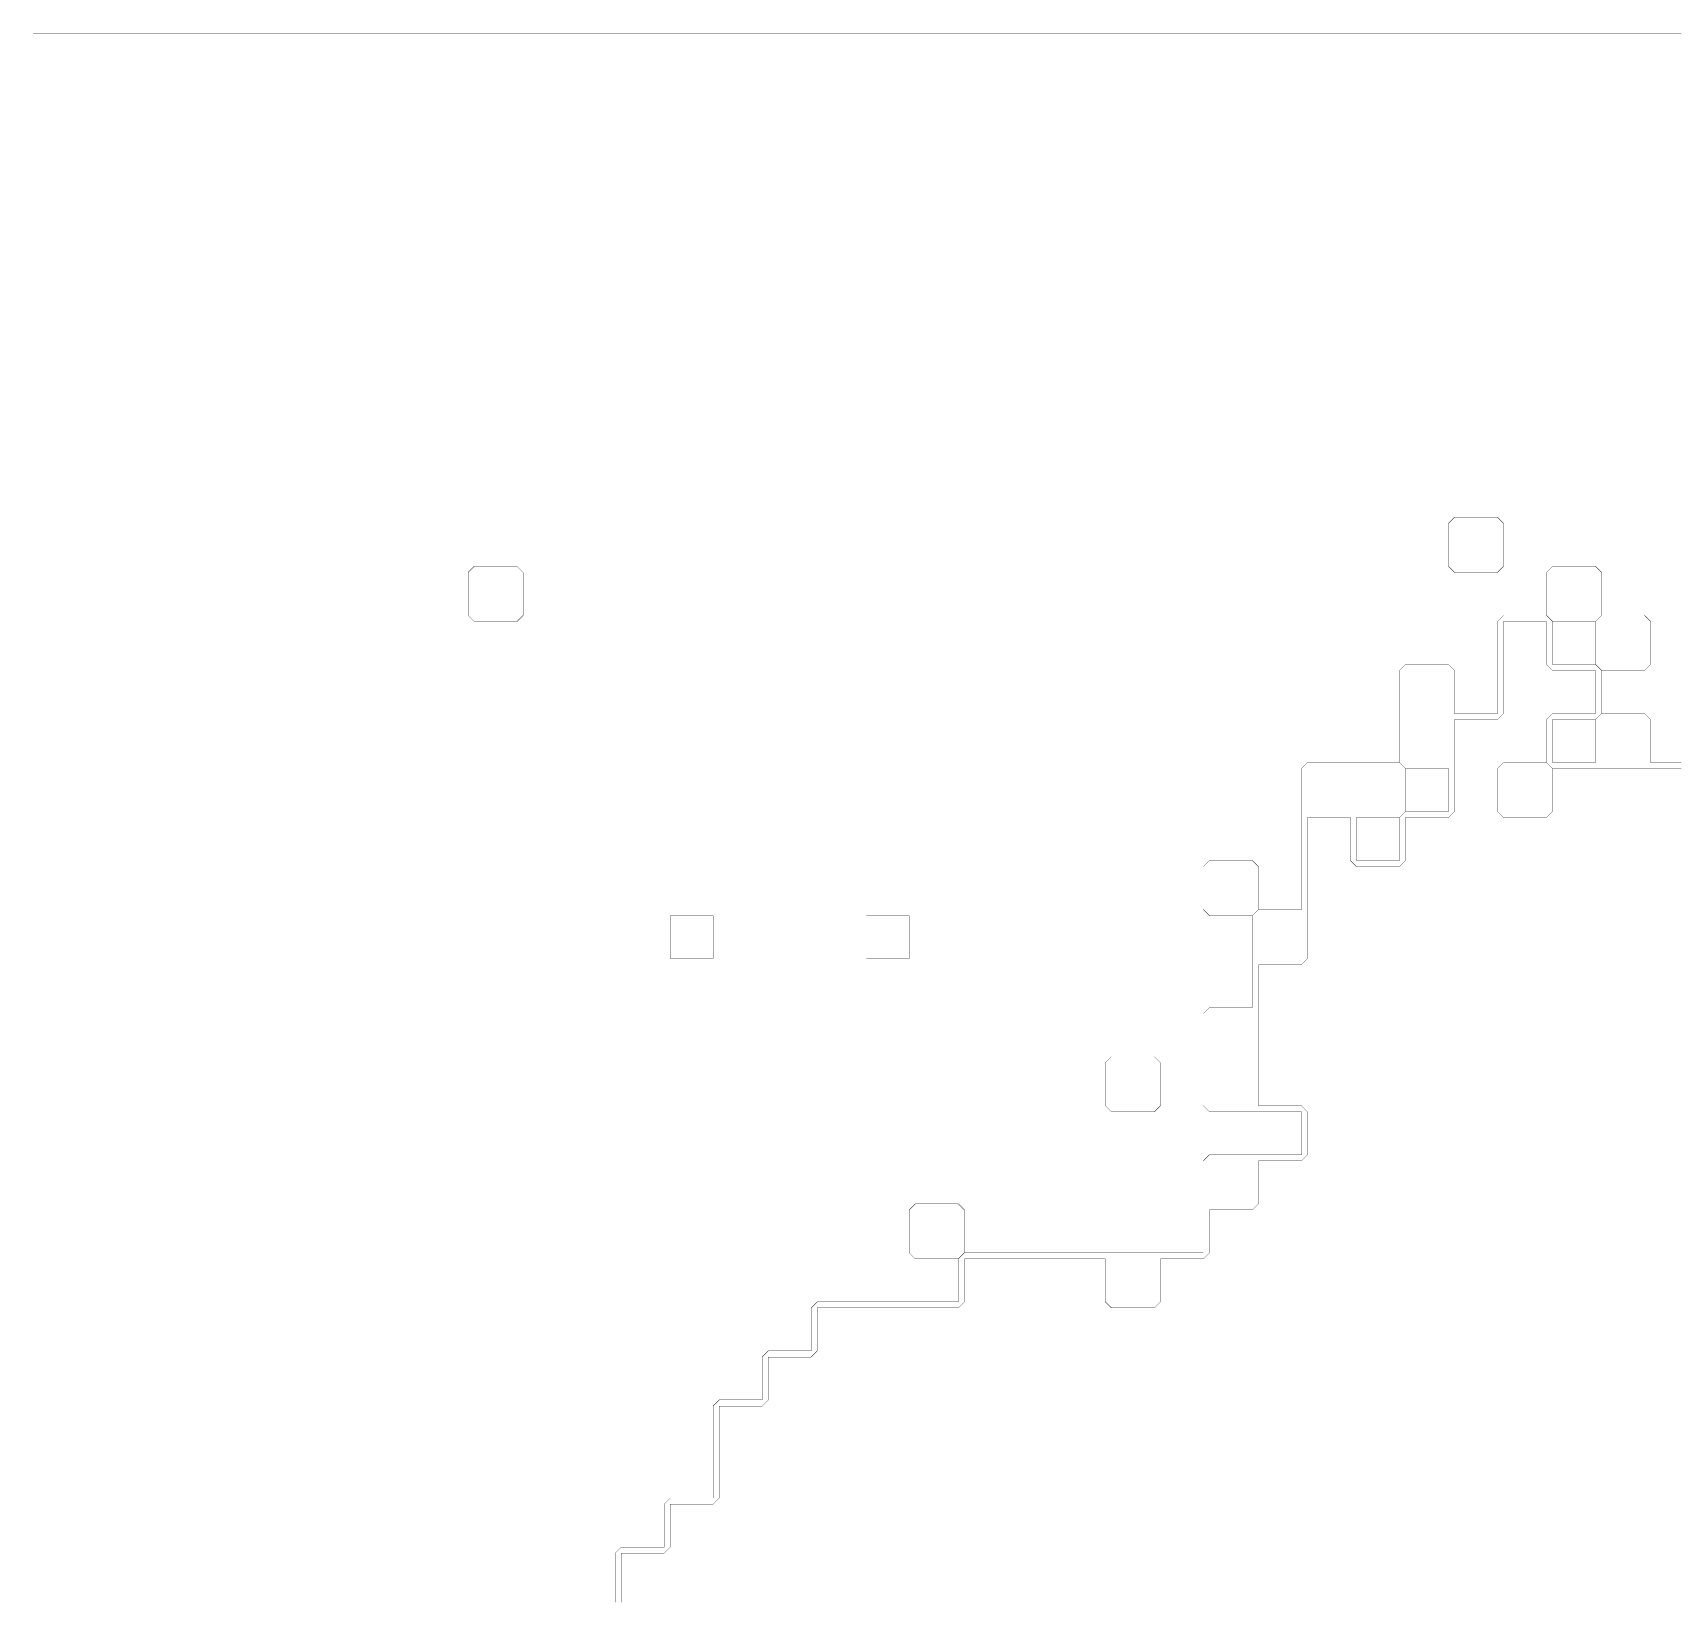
# Model space of a CAD drawing. Header units: metres. Extents: x 0 to 4990, y -4990 to 0.
# Drawn here: x 0 to 2617, y -2495 to 0 of the extents above; entities that cross this region are included whole.
import ezdxf

# ---------------------------------------------------------------- set-up
doc = ezdxf.new("R2010")
doc.units = ezdxf.units.M
for name, color, linetype in [('conductor', 1, 'Continuous'), ('dielectric', 8, 'Continuous'), ('substrate', 5, 'Continuous')]:
    doc.layers.add(name, color=color, linetype=linetype)

msp = doc.modelspace()

# ---------------------------------------------------------------- linework, layer by layer
at = {"layer": 'conductor', "const_width": 0.5}
msp.add_lwpolyline([(2626.953125, -1171.875), (2617.1875, -1171.875), (2607.421875, -1171.875), (2597.65625, -1171.875), (2587.890625, -1171.875), (2578.125, -1171.875), (2568.359375, -1171.875), (2558.59375, -1171.875), (2548.828125, -1171.875), (2539.0625, -1171.875), (2529.296875, -1171.875), (2519.53125, -1171.875), (2509.765625, -1171.875), (2500, -1171.875), (2490.234375, -1171.875), (2480.46875, -1171.875), (2470.703125, -1171.875), (2460.9375, -1171.875), (2451.171875, -1171.875), (2441.40625, -1171.875), (2431.640625, -1171.875), (2421.875, -1171.875), (2412.109375, -1162.109375), (2412.109375, -1152.34375), (2412.109375, -1142.578125), (2412.109375, -1132.8125), (2412.109375, -1123.046875), (2412.109375, -1113.28125), (2412.109375, -1103.515625), (2412.109375, -1093.75), (2421.875, -1083.984375), (2431.640625, -1083.984375), (2441.40625, -1083.984375), (2451.171875, -1083.984375), (2460.9375, -1083.984375), (2470.703125, -1083.984375), (2480.46875, -1083.984375), (2490.234375, -1083.984375), (2490.234375, -1074.21875), (2490.234375, -1064.453125), (2490.234375, -1054.6875), (2490.234375, -1044.921875), (2490.234375, -1035.15625), (2490.234375, -1025.390625), (2490.234375, -1015.625), (2480.46875, -1015.625), (2470.703125, -1015.625), (2460.9375, -1015.625), (2451.171875, -1015.625), (2441.40625, -1015.625), (2431.640625, -1015.625), (2421.875, -1015.625), (2412.109375, -1005.859375), (2412.109375, -996.09375), (2412.109375, -986.328125), (2412.109375, -976.5625), (2412.109375, -966.796875), (2412.109375, -957.03125), (2412.109375, -947.265625), (2412.109375, -937.5), (2402.34375, -937.5), (2392.578125, -937.5), (2382.8125, -937.5), (2373.046875, -937.5), (2363.28125, -937.5), (2353.515625, -937.5), (2343.75, -937.5), (2343.75, -947.265625), (2343.75, -957.03125), (2343.75, -966.796875), (2343.75, -976.5625), (2343.75, -986.328125), (2343.75, -996.09375), (2343.75, -1005.859375), (2343.75, -1015.625), (2343.75, -1025.390625), (2343.75, -1035.15625), (2343.75, -1044.921875), (2343.75, -1054.6875), (2343.75, -1064.453125), (2343.75, -1074.21875), (2343.75, -1083.984375), (2333.984375, -1093.75), (2324.21875, -1093.75), (2314.453125, -1093.75), (2304.6875, -1093.75), (2294.921875, -1093.75), (2285.15625, -1093.75), (2275.390625, -1093.75), (2265.625, -1093.75), (2265.625, -1103.515625), (2265.625, -1113.28125), (2265.625, -1123.046875), (2265.625, -1132.8125), (2265.625, -1142.578125), (2265.625, -1152.34375), (2265.625, -1162.109375), (2265.625, -1171.875), (2265.625, -1181.640625), (2265.625, -1191.40625), (2265.625, -1201.171875), (2265.625, -1210.9375), (2265.625, -1220.703125), (2265.625, -1230.46875), (2265.625, -1240.234375), (2255.859375, -1250), (2246.09375, -1250), (2236.328125, -1250), (2226.5625, -1250), (2216.796875, -1250), (2207.03125, -1250), (2197.265625, -1250), (2187.5, -1250), (2187.5, -1259.765625), (2187.5, -1269.53125), (2187.5, -1279.296875), (2187.5, -1289.0625), (2187.5, -1298.828125), (2187.5, -1308.59375), (2187.5, -1318.359375), (2177.734375, -1328.125), (2167.96875, -1328.125), (2158.203125, -1328.125), (2148.4375, -1328.125), (2138.671875, -1328.125), (2128.90625, -1328.125), (2119.140625, -1328.125), (2109.375, -1328.125), (2099.609375, -1318.359375), (2099.609375, -1308.59375), (2099.609375, -1298.828125), (2099.609375, -1289.0625), (2099.609375, -1279.296875), (2099.609375, -1269.53125), (2099.609375, -1259.765625), (2099.609375, -1250), (2089.84375, -1250), (2080.078125, -1250), (2070.3125, -1250), (2060.546875, -1250), (2050.78125, -1250), (2041.015625, -1250), (2031.25, -1250), (2031.25, -1259.765625), (2031.25, -1269.53125), (2031.25, -1279.296875), (2031.25, -1289.0625), (2031.25, -1298.828125), (2031.25, -1308.59375), (2031.25, -1318.359375), (2031.25, -1328.125), (2031.25, -1337.890625), (2031.25, -1347.65625), (2031.25, -1357.421875), (2031.25, -1367.1875), (2031.25, -1376.953125), (2031.25, -1386.71875), (2031.25, -1396.484375), (2031.25, -1406.25), (2031.25, -1416.015625), (2031.25, -1425.78125), (2031.25, -1435.546875), (2031.25, -1445.3125), (2031.25, -1455.078125), (2031.25, -1464.84375), (2031.25, -1474.609375), (2021.484375, -1484.375), (2011.71875, -1484.375), (2001.953125, -1484.375), (1992.1875, -1484.375), (1982.421875, -1484.375), (1972.65625, -1484.375), (1962.890625, -1484.375), (1953.125, -1484.375), (1953.125, -1494.140625), (1953.125, -1503.90625), (1953.125, -1513.671875), (1953.125, -1523.4375), (1953.125, -1533.203125), (1953.125, -1542.96875), (1953.125, -1552.734375), (1953.125, -1562.5), (1953.125, -1572.265625), (1953.125, -1582.03125), (1953.125, -1591.796875), (1953.125, -1601.5625), (1953.125, -1611.328125), (1953.125, -1621.09375), (1953.125, -1630.859375), (1953.125, -1640.625), (1953.125, -1650.390625), (1953.125, -1660.15625), (1953.125, -1669.921875), (1953.125, -1679.6875), (1953.125, -1689.453125), (1953.125, -1699.21875), (1953.125, -1708.984375), (1962.890625, -1708.984375), (1972.65625, -1708.984375), (1982.421875, -1708.984375), (1992.1875, -1708.984375), (2001.953125, -1708.984375), (2011.71875, -1708.984375), (2021.484375, -1708.984375), (2031.25, -1718.75), (2031.25, -1728.515625), (2031.25, -1738.28125), (2031.25, -1748.046875), (2031.25, -1757.8125), (2031.25, -1767.578125), (2031.25, -1777.34375), (2031.25, -1787.109375), (2021.484375, -1796.875), (2011.71875, -1796.875), (2001.953125, -1796.875), (1992.1875, -1796.875), (1982.421875, -1796.875), (1972.65625, -1796.875), (1962.890625, -1796.875), (1953.125, -1796.875), (1953.125, -1806.640625), (1953.125, -1816.40625), (1953.125, -1826.171875), (1953.125, -1835.9375), (1953.125, -1845.703125), (1953.125, -1855.46875), (1953.125, -1865.234375), (1943.359375, -1875), (1933.59375, -1875), (1923.828125, -1875), (1914.0625, -1875), (1904.296875, -1875), (1894.53125, -1875), (1884.765625, -1875), (1875, -1875), (1875, -1884.765625), (1875, -1894.53125), (1875, -1904.296875), (1875, -1914.0625), (1875, -1923.828125), (1875, -1933.59375), (1875, -1943.359375), (1865.234375, -1953.125), (1855.46875, -1953.125), (1845.703125, -1953.125), (1835.9375, -1953.125), (1826.171875, -1953.125), (1816.40625, -1953.125), (1806.640625, -1953.125), (1796.875, -1953.125), (1796.875, -1962.890625), (1796.875, -1972.65625), (1796.875, -1982.421875), (1796.875, -1992.1875), (1796.875, -2001.953125), (1796.875, -2011.71875), (1796.875, -2021.484375), (1787.109375, -2031.25), (1777.34375, -2031.25), (1767.578125, -2031.25), (1757.8125, -2031.25), (1748.046875, -2031.25), (1738.28125, -2031.25), (1728.515625, -2031.25), (1718.75, -2031.25), (1708.984375, -2021.484375), (1708.984375, -2011.71875), (1708.984375, -2001.953125), (1708.984375, -1992.1875), (1708.984375, -1982.421875), (1708.984375, -1972.65625), (1708.984375, -1962.890625), (1708.984375, -1953.125), (1699.21875, -1953.125), (1689.453125, -1953.125), (1679.6875, -1953.125), (1669.921875, -1953.125), (1660.15625, -1953.125), (1650.390625, -1953.125), (1640.625, -1953.125), (1630.859375, -1953.125), (1621.09375, -1953.125), (1611.328125, -1953.125), (1601.5625, -1953.125), (1591.796875, -1953.125), (1582.03125, -1953.125), (1572.265625, -1953.125), (1562.5, -1953.125), (1552.734375, -1953.125), (1542.96875, -1953.125), (1533.203125, -1953.125), (1523.4375, -1953.125), (1513.671875, -1953.125), (1503.90625, -1953.125), (1494.140625, -1953.125), (1484.375, -1953.125), (1484.375, -1962.890625), (1484.375, -1972.65625), (1484.375, -1982.421875), (1484.375, -1992.1875), (1484.375, -2001.953125), (1484.375, -2011.71875), (1484.375, -2021.484375), (1474.609375, -2031.25), (1464.84375, -2031.25), (1455.078125, -2031.25), (1445.3125, -2031.25), (1435.546875, -2031.25), (1425.78125, -2031.25), (1416.015625, -2031.25), (1406.25, -2031.25), (1396.484375, -2031.25), (1386.71875, -2031.25), (1376.953125, -2031.25), (1367.1875, -2031.25), (1357.421875, -2031.25), (1347.65625, -2031.25), (1337.890625, -2031.25), (1328.125, -2031.25), (1318.359375, -2031.25), (1308.59375, -2031.25), (1298.828125, -2031.25), (1289.0625, -2031.25), (1279.296875, -2031.25), (1269.53125, -2031.25), (1259.765625, -2031.25), (1250, -2031.25), (1250, -2041.015625), (1250, -2050.78125), (1250, -2060.546875), (1250, -2070.3125), (1250, -2080.078125), (1250, -2089.84375), (1250, -2099.609375), (1240.234375, -2109.375), (1230.46875, -2109.375), (1220.703125, -2109.375), (1210.9375, -2109.375), (1201.171875, -2109.375), (1191.40625, -2109.375), (1181.640625, -2109.375), (1171.875, -2109.375), (1171.875, -2119.140625), (1171.875, -2128.90625), (1171.875, -2138.671875), (1171.875, -2148.4375), (1171.875, -2158.203125), (1171.875, -2167.96875), (1171.875, -2177.734375), (1162.109375, -2187.5), (1152.34375, -2187.5), (1142.578125, -2187.5), (1132.8125, -2187.5), (1123.046875, -2187.5), (1113.28125, -2187.5), (1103.515625, -2187.5), (1093.75, -2187.5), (1093.75, -2197.265625), (1093.75, -2207.03125), (1093.75, -2216.796875), (1093.75, -2226.5625), (1093.75, -2236.328125), (1093.75, -2246.09375), (1093.75, -2255.859375), (1093.75, -2265.625), (1093.75, -2275.390625), (1093.75, -2285.15625), (1093.75, -2294.921875), (1093.75, -2304.6875), (1093.75, -2314.453125), (1093.75, -2324.21875), (1093.75, -2333.984375), (1083.984375, -2343.75), (1074.21875, -2343.75), (1064.453125, -2343.75), (1054.6875, -2343.75), (1044.921875, -2343.75), (1035.15625, -2343.75), (1025.390625, -2343.75), (1015.625, -2343.75), (1015.625, -2353.515625), (1015.625, -2363.28125), (1015.625, -2373.046875), (1015.625, -2382.8125), (1015.625, -2392.578125), (1015.625, -2402.34375), (1015.625, -2412.109375), (1005.859375, -2421.875), (996.09375, -2421.875), (986.328125, -2421.875), (976.5625, -2421.875), (966.796875, -2421.875), (957.03125, -2421.875), (947.265625, -2421.875), (937.5, -2421.875), (937.5, -2431.640625), (937.5, -2441.40625), (937.5, -2451.171875), (937.5, -2460.9375), (937.5, -2470.703125), (937.5, -2480.46875), (937.5, -2490.234375), (937.5, -2500)], dxfattribs=at)
msp.add_lwpolyline([(2333.984375, -1171.875), (2343.75, -1162.109375), (2353.515625, -1162.109375), (2363.28125, -1162.109375), (2373.046875, -1162.109375), (2382.8125, -1162.109375), (2392.578125, -1162.109375), (2402.34375, -1162.109375), (2412.109375, -1162.109375), (2421.875, -1171.875), (2421.875, -1181.640625), (2421.875, -1191.40625), (2421.875, -1201.171875), (2421.875, -1210.9375), (2421.875, -1220.703125), (2421.875, -1230.46875), (2421.875, -1240.234375), (2412.109375, -1250), (2402.34375, -1250), (2392.578125, -1250), (2382.8125, -1250), (2373.046875, -1250), (2363.28125, -1250), (2353.515625, -1250), (2343.75, -1250), (2333.984375, -1240.234375), (2333.984375, -1230.46875), (2333.984375, -1220.703125), (2333.984375, -1210.9375), (2333.984375, -1201.171875), (2333.984375, -1191.40625), (2333.984375, -1181.640625)], close=True, dxfattribs=at)
at = {"layer": 'dielectric', "const_width": 0.5}
for points in [[(2421.875, -937.5), (2421.875, -947.265625), (2421.875, -957.03125), (2421.875, -966.796875), (2421.875, -976.5625), (2421.875, -986.328125), (2421.875, -996.09375), (2421.875, -1005.859375), (2431.640625, -1005.859375), (2441.40625, -1005.859375), (2451.171875, -1005.859375), (2460.9375, -1005.859375), (2470.703125, -1005.859375), (2480.46875, -1005.859375), (2490.234375, -1005.859375), (2490.234375, -996.09375), (2490.234375, -986.328125), (2490.234375, -976.5625), (2490.234375, -966.796875), (2490.234375, -957.03125), (2490.234375, -947.265625), (2490.234375, -937.5), (2480.46875, -937.5), (2470.703125, -937.5), (2460.9375, -937.5), (2451.171875, -937.5), (2441.40625, -937.5), (2431.640625, -937.5)], [(1015.625, -1406.25), (1015.625, -1416.015625), (1015.625, -1425.78125), (1015.625, -1435.546875), (1015.625, -1445.3125), (1015.625, -1455.078125), (1015.625, -1464.84375), (1015.625, -1474.609375), (1025.390625, -1474.609375), (1035.15625, -1474.609375), (1044.921875, -1474.609375), (1054.6875, -1474.609375), (1064.453125, -1474.609375), (1074.21875, -1474.609375), (1083.984375, -1474.609375), (1083.984375, -1464.84375), (1083.984375, -1455.078125), (1083.984375, -1445.3125), (1083.984375, -1435.546875), (1083.984375, -1425.78125), (1083.984375, -1416.015625), (1083.984375, -1406.25), (1074.21875, -1406.25), (1064.453125, -1406.25), (1054.6875, -1406.25), (1044.921875, -1406.25), (1035.15625, -1406.25), (1025.390625, -1406.25)], [(1328.125, -1406.25), (1328.125, -1416.015625), (1328.125, -1425.78125), (1328.125, -1435.546875), (1328.125, -1445.3125), (1328.125, -1455.078125), (1328.125, -1464.84375), (1328.125, -1474.609375), (1337.890625, -1474.609375), (1347.65625, -1474.609375), (1357.421875, -1474.609375), (1367.1875, -1474.609375), (1376.953125, -1474.609375), (1386.71875, -1474.609375), (1396.484375, -1474.609375), (1396.484375, -1464.84375), (1396.484375, -1455.078125), (1396.484375, -1445.3125), (1396.484375, -1435.546875), (1396.484375, -1425.78125), (1396.484375, -1416.015625), (1396.484375, -1406.25), (1386.71875, -1406.25), (1376.953125, -1406.25), (1367.1875, -1406.25), (1357.421875, -1406.25), (1347.65625, -1406.25), (1337.890625, -1406.25)]]:
    msp.add_lwpolyline(points, close=True, dxfattribs=at)
at = {"layer": 'substrate', "const_width": 0.5}
for points in [[(2626.953125, 0), (2617.1875, 0), (2607.421875, 0), (2597.65625, 0), (2587.890625, 0), (2578.125, 0), (2568.359375, 0), (2558.59375, 0), (2548.828125, 0), (2539.0625, 0), (2529.296875, 0), (2519.53125, 0), (2509.765625, 0), (2500, 0), (2490.234375, 0), (2480.46875, 0), (2470.703125, 0), (2460.9375, 0), (2451.171875, 0), (2441.40625, 0), (2431.640625, 0), (2421.875, 0), (2412.109375, 0), (2402.34375, 0), (2392.578125, 0), (2382.8125, 0), (2373.046875, 0), (2363.28125, 0), (2353.515625, 0), (2343.75, 0), (2333.984375, 0), (2324.21875, 0), (2314.453125, 0), (2304.6875, 0), (2294.921875, 0), (2285.15625, 0), (2275.390625, 0), (2265.625, 0), (2255.859375, 0), (2246.09375, 0), (2236.328125, 0), (2226.5625, 0), (2216.796875, 0), (2207.03125, 0), (2197.265625, 0), (2187.5, 0), (2177.734375, 0), (2167.96875, 0), (2158.203125, 0), (2148.4375, 0), (2138.671875, 0), (2128.90625, 0), (2119.140625, 0), (2109.375, 0), (2099.609375, 0), (2089.84375, 0), (2080.078125, 0), (2070.3125, 0), (2060.546875, 0), (2050.78125, 0), (2041.015625, 0), (2031.25, 0), (2021.484375, 0), (2011.71875, 0), (2001.953125, 0), (1992.1875, 0), (1982.421875, 0), (1972.65625, 0), (1962.890625, 0), (1953.125, 0), (1943.359375, 0), (1933.59375, 0), (1923.828125, 0), (1914.0625, 0), (1904.296875, 0), (1894.53125, 0), (1884.765625, 0), (1875, 0), (1865.234375, 0), (1855.46875, 0), (1845.703125, 0), (1835.9375, 0), (1826.171875, 0), (1816.40625, 0), (1806.640625, 0), (1796.875, 0), (1787.109375, 0), (1777.34375, 0), (1767.578125, 0), (1757.8125, 0), (1748.046875, 0), (1738.28125, 0), (1728.515625, 0), (1718.75, 0), (1708.984375, 0), (1699.21875, 0), (1689.453125, 0), (1679.6875, 0), (1669.921875, 0), (1660.15625, 0), (1650.390625, 0), (1640.625, 0), (1630.859375, 0), (1621.09375, 0), (1611.328125, 0), (1601.5625, 0), (1591.796875, 0), (1582.03125, 0), (1572.265625, 0), (1562.5, 0), (1552.734375, 0), (1542.96875, 0), (1533.203125, 0), (1523.4375, 0), (1513.671875, 0), (1503.90625, 0), (1494.140625, 0), (1484.375, 0), (1474.609375, 0), (1464.84375, 0), (1455.078125, 0), (1445.3125, 0), (1435.546875, 0), (1425.78125, 0), (1416.015625, 0), (1406.25, 0), (1396.484375, 0), (1386.71875, 0), (1376.953125, 0), (1367.1875, 0), (1357.421875, 0), (1347.65625, 0), (1337.890625, 0), (1328.125, 0), (1318.359375, 0), (1308.59375, 0), (1298.828125, 0), (1289.0625, 0), (1279.296875, 0), (1269.53125, 0), (1259.765625, 0), (1250, 0), (1240.234375, 0), (1230.46875, 0), (1220.703125, 0), (1210.9375, 0), (1201.171875, 0), (1191.40625, 0), (1181.640625, 0), (1171.875, 0), (1162.109375, 0), (1152.34375, 0), (1142.578125, 0), (1132.8125, 0), (1123.046875, 0), (1113.28125, 0), (1103.515625, 0), (1093.75, 0), (1083.984375, 0), (1074.21875, 0), (1064.453125, 0), (1054.6875, 0), (1044.921875, 0), (1035.15625, 0), (1025.390625, 0), (1015.625, 0), (1005.859375, 0), (996.09375, 0), (986.328125, 0), (976.5625, 0), (966.796875, 0), (957.03125, 0), (947.265625, 0), (937.5, 0), (927.734375, 0), (917.96875, 0), (908.203125, 0), (898.4375, 0), (888.671875, 0), (878.90625, 0), (869.140625, 0), (859.375, 0), (849.609375, 0), (839.84375, 0), (830.078125, 0), (820.3125, 0), (810.546875, 0), (800.78125, 0), (791.015625, 0), (781.25, 0), (771.484375, 0), (761.71875, 0), (751.953125, 0), (742.1875, 0), (732.421875, 0), (722.65625, 0), (712.890625, 0), (703.125, 0), (693.359375, 0), (683.59375, 0), (673.828125, 0), (664.0625, 0), (654.296875, 0), (644.53125, 0), (634.765625, 0), (625, 0), (615.234375, 0), (605.46875, 0), (595.703125, 0), (585.9375, 0), (576.171875, 0), (566.40625, 0), (556.640625, 0), (546.875, 0), (537.109375, 0), (527.34375, 0), (517.578125, 0), (507.8125, 0), (498.046875, 0), (488.28125, 0), (478.515625, 0), (468.75, 0), (458.984375, 0), (449.21875, 0), (439.453125, 0), (429.6875, 0), (419.921875, 0), (410.15625, 0), (400.390625, 0), (390.625, 0), (380.859375, 0), (371.09375, 0), (361.328125, 0), (351.5625, 0), (341.796875, 0), (332.03125, 0), (322.265625, 0), (312.5, 0), (302.734375, 0), (292.96875, 0), (283.203125, 0), (273.4375, 0), (263.671875, 0), (253.90625, 0), (244.140625, 0), (234.375, 0), (224.609375, 0), (214.84375, 0), (205.078125, 0), (195.3125, 0), (185.546875, 0), (175.78125, 0), (166.015625, 0), (156.25, 0), (146.484375, 0), (136.71875, 0), (126.953125, 0), (117.1875, 0), (107.421875, 0), (97.65625, 0), (87.890625, 0), (78.125, 0), (68.359375, 0), (58.59375, 0), (48.828125, 0), (39.0625, 0), (29.296875, 0), (19.53125, 0), (9.765625, 0), (0, 0), (0, -9.765625), (0, -19.53125), (0, -29.296875), (0, -39.0625), (0, -48.828125), (0, -58.59375), (0, -68.359375), (0, -78.125), (0, -87.890625), (0, -97.65625), (0, -107.421875), (0, -117.1875), (0, -126.953125), (0, -136.71875), (0, -146.484375), (0, -156.25), (0, -166.015625), (0, -175.78125), (0, -185.546875), (0, -195.3125), (0, -205.078125), (0, -214.84375), (0, -224.609375), (0, -234.375), (0, -244.140625), (0, -253.90625), (0, -263.671875), (0, -273.4375), (0, -283.203125), (0, -292.96875), (0, -302.734375), (0, -312.5), (0, -322.265625), (0, -332.03125), (0, -341.796875), (0, -351.5625), (0, -361.328125), (0, -371.09375), (0, -380.859375), (0, -390.625), (0, -400.390625), (0, -410.15625), (0, -419.921875), (0, -429.6875), (0, -439.453125), (0, -449.21875), (0, -458.984375), (0, -468.75), (0, -478.515625), (0, -488.28125), (0, -498.046875), (0, -507.8125), (0, -517.578125), (0, -527.34375), (0, -537.109375), (0, -546.875), (0, -556.640625), (0, -566.40625), (0, -576.171875), (0, -585.9375), (0, -595.703125), (0, -605.46875), (0, -615.234375), (0, -625), (0, -634.765625), (0, -644.53125), (0, -654.296875), (0, -664.0625), (0, -673.828125), (0, -683.59375), (0, -693.359375), (0, -703.125), (0, -712.890625), (0, -722.65625), (0, -732.421875), (0, -742.1875), (0, -751.953125), (0, -761.71875), (0, -771.484375), (0, -781.25), (0, -791.015625), (0, -800.78125), (0, -810.546875), (0, -820.3125), (0, -830.078125), (0, -839.84375), (0, -849.609375), (0, -859.375), (0, -869.140625), (0, -878.90625), (0, -888.671875), (0, -898.4375), (0, -908.203125), (0, -917.96875), (0, -927.734375), (0, -937.5), (0, -947.265625), (0, -957.03125), (0, -966.796875), (0, -976.5625), (0, -986.328125), (0, -996.09375), (0, -1005.859375), (0, -1015.625), (0, -1025.390625), (0, -1035.15625), (0, -1044.921875), (0, -1054.6875), (0, -1064.453125), (0, -1074.21875), (0, -1083.984375), (0, -1093.75), (0, -1103.515625), (0, -1113.28125), (0, -1123.046875), (0, -1132.8125), (0, -1142.578125), (0, -1152.34375), (0, -1162.109375), (0, -1171.875), (0, -1181.640625), (0, -1191.40625), (0, -1201.171875), (0, -1210.9375), (0, -1220.703125), (0, -1230.46875), (0, -1240.234375), (0, -1250), (0, -1259.765625), (0, -1269.53125), (0, -1279.296875), (0, -1289.0625), (0, -1298.828125), (0, -1308.59375), (0, -1318.359375), (0, -1328.125), (0, -1337.890625), (0, -1347.65625), (0, -1357.421875), (0, -1367.1875), (0, -1376.953125), (0, -1386.71875), (0, -1396.484375), (0, -1406.25), (0, -1416.015625), (0, -1425.78125), (0, -1435.546875), (0, -1445.3125), (0, -1455.078125), (0, -1464.84375), (0, -1474.609375), (0, -1484.375), (0, -1494.140625), (0, -1503.90625), (0, -1513.671875), (0, -1523.4375), (0, -1533.203125), (0, -1542.96875), (0, -1552.734375), (0, -1562.5), (0, -1572.265625), (0, -1582.03125), (0, -1591.796875), (0, -1601.5625), (0, -1611.328125), (0, -1621.09375), (0, -1630.859375), (0, -1640.625), (0, -1650.390625), (0, -1660.15625), (0, -1669.921875), (0, -1679.6875), (0, -1689.453125), (0, -1699.21875), (0, -1708.984375), (0, -1718.75), (0, -1728.515625), (0, -1738.28125), (0, -1748.046875), (0, -1757.8125), (0, -1767.578125), (0, -1777.34375), (0, -1787.109375), (0, -1796.875), (0, -1806.640625), (0, -1816.40625), (0, -1826.171875), (0, -1835.9375), (0, -1845.703125), (0, -1855.46875), (0, -1865.234375), (0, -1875), (0, -1884.765625), (0, -1894.53125), (0, -1904.296875), (0, -1914.0625), (0, -1923.828125), (0, -1933.59375), (0, -1943.359375), (0, -1953.125), (0, -1962.890625), (0, -1972.65625), (0, -1982.421875), (0, -1992.1875), (0, -2001.953125), (0, -2011.71875), (0, -2021.484375), (0, -2031.25), (0, -2041.015625), (0, -2050.78125), (0, -2060.546875), (0, -2070.3125), (0, -2080.078125), (0, -2089.84375), (0, -2099.609375), (0, -2109.375), (0, -2119.140625), (0, -2128.90625), (0, -2138.671875), (0, -2148.4375), (0, -2158.203125), (0, -2167.96875), (0, -2177.734375), (0, -2187.5), (0, -2197.265625), (0, -2207.03125), (0, -2216.796875), (0, -2226.5625), (0, -2236.328125), (0, -2246.09375), (0, -2255.859375), (0, -2265.625), (0, -2275.390625), (0, -2285.15625), (0, -2294.921875), (0, -2304.6875), (0, -2314.453125), (0, -2324.21875), (0, -2333.984375), (0, -2343.75), (0, -2353.515625), (0, -2363.28125), (0, -2373.046875), (0, -2382.8125), (0, -2392.578125), (0, -2402.34375), (0, -2412.109375), (0, -2421.875), (0, -2431.640625), (0, -2441.40625), (0, -2451.171875), (0, -2460.9375), (0, -2470.703125), (0, -2480.46875), (0, -2490.234375), (0, -2500)], [(927.734375, -2500), (927.734375, -2490.234375), (927.734375, -2480.46875), (927.734375, -2470.703125), (927.734375, -2460.9375), (927.734375, -2451.171875), (927.734375, -2441.40625), (927.734375, -2431.640625), (927.734375, -2421.875), (937.5, -2412.109375), (947.265625, -2412.109375), (957.03125, -2412.109375), (966.796875, -2412.109375), (976.5625, -2412.109375), (986.328125, -2412.109375), (996.09375, -2412.109375), (1005.859375, -2412.109375), (1005.859375, -2402.34375), (1005.859375, -2392.578125), (1005.859375, -2382.8125), (1005.859375, -2373.046875), (1005.859375, -2363.28125), (1005.859375, -2353.515625), (1005.859375, -2343.75), (1015.625, -2333.984375), (1025.390625, -2333.984375), (1035.15625, -2333.984375), (1044.921875, -2333.984375), (1054.6875, -2333.984375), (1064.453125, -2333.984375), (1074.21875, -2333.984375), (1083.984375, -2333.984375), (1083.984375, -2324.21875), (1083.984375, -2314.453125), (1083.984375, -2304.6875), (1083.984375, -2294.921875), (1083.984375, -2285.15625), (1083.984375, -2275.390625), (1083.984375, -2265.625), (1083.984375, -2255.859375), (1083.984375, -2246.09375), (1083.984375, -2236.328125), (1083.984375, -2226.5625), (1083.984375, -2216.796875), (1083.984375, -2207.03125), (1083.984375, -2197.265625), (1083.984375, -2187.5), (1093.75, -2177.734375), (1103.515625, -2177.734375), (1113.28125, -2177.734375), (1123.046875, -2177.734375), (1132.8125, -2177.734375), (1142.578125, -2177.734375), (1152.34375, -2177.734375), (1162.109375, -2177.734375), (1162.109375, -2167.96875), (1162.109375, -2158.203125), (1162.109375, -2148.4375), (1162.109375, -2138.671875), (1162.109375, -2128.90625), (1162.109375, -2119.140625), (1162.109375, -2109.375), (1171.875, -2099.609375), (1181.640625, -2099.609375), (1191.40625, -2099.609375), (1201.171875, -2099.609375), (1210.9375, -2099.609375), (1220.703125, -2099.609375), (1230.46875, -2099.609375), (1240.234375, -2099.609375), (1240.234375, -2089.84375), (1240.234375, -2080.078125), (1240.234375, -2070.3125), (1240.234375, -2060.546875), (1240.234375, -2050.78125), (1240.234375, -2041.015625), (1240.234375, -2031.25), (1250, -2021.484375), (1259.765625, -2021.484375), (1269.53125, -2021.484375), (1279.296875, -2021.484375), (1289.0625, -2021.484375), (1298.828125, -2021.484375), (1308.59375, -2021.484375), (1318.359375, -2021.484375), (1328.125, -2021.484375), (1337.890625, -2021.484375), (1347.65625, -2021.484375), (1357.421875, -2021.484375), (1367.1875, -2021.484375), (1376.953125, -2021.484375), (1386.71875, -2021.484375), (1396.484375, -2021.484375), (1406.25, -2021.484375), (1416.015625, -2021.484375), (1425.78125, -2021.484375), (1435.546875, -2021.484375), (1445.3125, -2021.484375), (1455.078125, -2021.484375), (1464.84375, -2021.484375), (1474.609375, -2021.484375), (1474.609375, -2011.71875), (1474.609375, -2001.953125), (1474.609375, -1992.1875), (1474.609375, -1982.421875), (1474.609375, -1972.65625), (1474.609375, -1962.890625), (1474.609375, -1953.125), (1484.375, -1943.359375), (1494.140625, -1943.359375), (1503.90625, -1943.359375), (1513.671875, -1943.359375), (1523.4375, -1943.359375), (1533.203125, -1943.359375), (1542.96875, -1943.359375), (1552.734375, -1943.359375), (1562.5, -1943.359375), (1572.265625, -1943.359375), (1582.03125, -1943.359375), (1591.796875, -1943.359375), (1601.5625, -1943.359375), (1611.328125, -1943.359375), (1621.09375, -1943.359375), (1630.859375, -1943.359375), (1640.625, -1943.359375), (1650.390625, -1943.359375), (1660.15625, -1943.359375), (1669.921875, -1943.359375), (1679.6875, -1943.359375), (1689.453125, -1943.359375), (1699.21875, -1943.359375), (1708.984375, -1943.359375), (1718.75, -1943.359375), (1728.515625, -1943.359375), (1738.28125, -1943.359375), (1748.046875, -1943.359375), (1757.8125, -1943.359375), (1767.578125, -1943.359375), (1777.34375, -1943.359375), (1787.109375, -1943.359375), (1796.875, -1943.359375), (1806.640625, -1943.359375), (1816.40625, -1943.359375), (1826.171875, -1943.359375), (1835.9375, -1943.359375), (1845.703125, -1943.359375), (1855.46875, -1943.359375), (1865.234375, -1943.359375), (1865.234375, -1933.59375), (1865.234375, -1923.828125), (1865.234375, -1914.0625), (1865.234375, -1904.296875), (1865.234375, -1894.53125), (1865.234375, -1884.765625), (1865.234375, -1875), (1865.234375, -1865.234375), (1865.234375, -1855.46875), (1865.234375, -1845.703125), (1865.234375, -1835.9375), (1865.234375, -1826.171875), (1865.234375, -1816.40625), (1865.234375, -1806.640625), (1865.234375, -1796.875), (1875, -1787.109375), (1884.765625, -1787.109375), (1894.53125, -1787.109375), (1904.296875, -1787.109375), (1914.0625, -1787.109375), (1923.828125, -1787.109375), (1933.59375, -1787.109375), (1943.359375, -1787.109375), (1953.125, -1787.109375), (1962.890625, -1787.109375), (1972.65625, -1787.109375), (1982.421875, -1787.109375), (1992.1875, -1787.109375), (2001.953125, -1787.109375), (2011.71875, -1787.109375), (2021.484375, -1787.109375), (2021.484375, -1777.34375), (2021.484375, -1767.578125), (2021.484375, -1757.8125), (2021.484375, -1748.046875), (2021.484375, -1738.28125), (2021.484375, -1728.515625), (2021.484375, -1718.75), (2011.71875, -1718.75), (2001.953125, -1718.75), (1992.1875, -1718.75), (1982.421875, -1718.75), (1972.65625, -1718.75), (1962.890625, -1718.75), (1953.125, -1718.75), (1943.359375, -1718.75), (1933.59375, -1718.75), (1923.828125, -1718.75), (1914.0625, -1718.75), (1904.296875, -1718.75), (1894.53125, -1718.75), (1884.765625, -1718.75), (1875, -1718.75), (1865.234375, -1708.984375), (1865.234375, -1699.21875), (1865.234375, -1689.453125), (1865.234375, -1679.6875), (1865.234375, -1669.921875), (1865.234375, -1660.15625), (1865.234375, -1650.390625), (1865.234375, -1640.625), (1865.234375, -1630.859375), (1865.234375, -1621.09375), (1865.234375, -1611.328125), (1865.234375, -1601.5625), (1865.234375, -1591.796875), (1865.234375, -1582.03125), (1865.234375, -1572.265625), (1865.234375, -1562.5), (1875, -1552.734375), (1884.765625, -1552.734375), (1894.53125, -1552.734375), (1904.296875, -1552.734375), (1914.0625, -1552.734375), (1923.828125, -1552.734375), (1933.59375, -1552.734375), (1943.359375, -1552.734375), (1943.359375, -1542.96875), (1943.359375, -1533.203125), (1943.359375, -1523.4375), (1943.359375, -1513.671875), (1943.359375, -1503.90625), (1943.359375, -1494.140625), (1943.359375, -1484.375), (1943.359375, -1474.609375), (1943.359375, -1464.84375), (1943.359375, -1455.078125), (1943.359375, -1445.3125), (1943.359375, -1435.546875), (1943.359375, -1425.78125), (1943.359375, -1416.015625), (1943.359375, -1406.25), (1953.125, -1396.484375), (1962.890625, -1396.484375), (1972.65625, -1396.484375), (1982.421875, -1396.484375), (1992.1875, -1396.484375), (2001.953125, -1396.484375), (2011.71875, -1396.484375), (2021.484375, -1396.484375), (2021.484375, -1386.71875), (2021.484375, -1376.953125), (2021.484375, -1367.1875), (2021.484375, -1357.421875), (2021.484375, -1347.65625), (2021.484375, -1337.890625), (2021.484375, -1328.125), (2021.484375, -1318.359375), (2021.484375, -1308.59375), (2021.484375, -1298.828125), (2021.484375, -1289.0625), (2021.484375, -1279.296875), (2021.484375, -1269.53125), (2021.484375, -1259.765625), (2021.484375, -1250), (2021.484375, -1240.234375), (2021.484375, -1230.46875), (2021.484375, -1220.703125), (2021.484375, -1210.9375), (2021.484375, -1201.171875), (2021.484375, -1191.40625), (2021.484375, -1181.640625), (2021.484375, -1171.875), (2031.25, -1162.109375), (2041.015625, -1162.109375), (2050.78125, -1162.109375), (2060.546875, -1162.109375), (2070.3125, -1162.109375), (2080.078125, -1162.109375), (2089.84375, -1162.109375), (2099.609375, -1162.109375), (2109.375, -1162.109375), (2119.140625, -1162.109375), (2128.90625, -1162.109375), (2138.671875, -1162.109375), (2148.4375, -1162.109375), (2158.203125, -1162.109375), (2167.96875, -1162.109375), (2177.734375, -1162.109375), (2187.5, -1171.875), (2187.5, -1181.640625), (2187.5, -1191.40625), (2187.5, -1201.171875), (2187.5, -1210.9375), (2187.5, -1220.703125), (2187.5, -1230.46875), (2187.5, -1240.234375), (2177.734375, -1250), (2167.96875, -1250), (2158.203125, -1250), (2148.4375, -1250), (2138.671875, -1250), (2128.90625, -1250), (2119.140625, -1250), (2109.375, -1250), (2109.375, -1259.765625), (2109.375, -1269.53125), (2109.375, -1279.296875), (2109.375, -1289.0625), (2109.375, -1298.828125), (2109.375, -1308.59375), (2109.375, -1318.359375), (2119.140625, -1318.359375), (2128.90625, -1318.359375), (2138.671875, -1318.359375), (2148.4375, -1318.359375), (2158.203125, -1318.359375), (2167.96875, -1318.359375), (2177.734375, -1318.359375), (2177.734375, -1308.59375), (2177.734375, -1298.828125), (2177.734375, -1289.0625), (2177.734375, -1279.296875), (2177.734375, -1269.53125), (2177.734375, -1259.765625), (2177.734375, -1250), (2187.5, -1240.234375), (2197.265625, -1240.234375), (2207.03125, -1240.234375), (2216.796875, -1240.234375), (2226.5625, -1240.234375), (2236.328125, -1240.234375), (2246.09375, -1240.234375), (2255.859375, -1240.234375), (2255.859375, -1230.46875), (2255.859375, -1220.703125), (2255.859375, -1210.9375), (2255.859375, -1201.171875), (2255.859375, -1191.40625), (2255.859375, -1181.640625), (2255.859375, -1171.875), (2246.09375, -1171.875), (2236.328125, -1171.875), (2226.5625, -1171.875), (2216.796875, -1171.875), (2207.03125, -1171.875), (2197.265625, -1171.875), (2187.5, -1171.875), (2177.734375, -1162.109375), (2177.734375, -1152.34375), (2177.734375, -1142.578125), (2177.734375, -1132.8125), (2177.734375, -1123.046875), (2177.734375, -1113.28125), (2177.734375, -1103.515625), (2177.734375, -1093.75), (2177.734375, -1083.984375), (2177.734375, -1074.21875), (2177.734375, -1064.453125), (2177.734375, -1054.6875), (2177.734375, -1044.921875), (2177.734375, -1035.15625), (2177.734375, -1025.390625), (2177.734375, -1015.625), (2187.5, -1005.859375), (2197.265625, -1005.859375), (2207.03125, -1005.859375), (2216.796875, -1005.859375), (2226.5625, -1005.859375), (2236.328125, -1005.859375), (2246.09375, -1005.859375), (2255.859375, -1005.859375), (2265.625, -1015.625), (2265.625, -1025.390625), (2265.625, -1035.15625), (2265.625, -1044.921875), (2265.625, -1054.6875), (2265.625, -1064.453125), (2265.625, -1074.21875), (2265.625, -1083.984375), (2275.390625, -1083.984375), (2285.15625, -1083.984375), (2294.921875, -1083.984375), (2304.6875, -1083.984375), (2314.453125, -1083.984375), (2324.21875, -1083.984375), (2333.984375, -1083.984375), (2333.984375, -1074.21875), (2333.984375, -1064.453125), (2333.984375, -1054.6875), (2333.984375, -1044.921875), (2333.984375, -1035.15625), (2333.984375, -1025.390625), (2333.984375, -1015.625), (2333.984375, -1005.859375), (2333.984375, -996.09375), (2333.984375, -986.328125), (2333.984375, -976.5625), (2333.984375, -966.796875), (2333.984375, -957.03125), (2333.984375, -947.265625), (2333.984375, -937.5), (2343.75, -927.734375), (2353.515625, -927.734375), (2363.28125, -927.734375), (2373.046875, -927.734375), (2382.8125, -927.734375), (2392.578125, -927.734375), (2402.34375, -927.734375), (2412.109375, -927.734375), (2421.875, -937.5), (2421.875, -947.265625), (2421.875, -957.03125), (2421.875, -966.796875), (2421.875, -976.5625), (2421.875, -986.328125), (2421.875, -996.09375), (2421.875, -1005.859375), (2431.640625, -1005.859375), (2441.40625, -1005.859375), (2451.171875, -1005.859375), (2460.9375, -1005.859375), (2470.703125, -1005.859375), (2480.46875, -1005.859375), (2490.234375, -1005.859375), (2500, -1015.625), (2500, -1025.390625), (2500, -1035.15625), (2500, -1044.921875), (2500, -1054.6875), (2500, -1064.453125), (2500, -1074.21875), (2500, -1083.984375), (2490.234375, -1093.75), (2480.46875, -1093.75), (2470.703125, -1093.75), (2460.9375, -1093.75), (2451.171875, -1093.75), (2441.40625, -1093.75), (2431.640625, -1093.75), (2421.875, -1093.75), (2421.875, -1103.515625), (2421.875, -1113.28125), (2421.875, -1123.046875), (2421.875, -1132.8125), (2421.875, -1142.578125), (2421.875, -1152.34375), (2421.875, -1162.109375), (2431.640625, -1162.109375), (2441.40625, -1162.109375), (2451.171875, -1162.109375), (2460.9375, -1162.109375), (2470.703125, -1162.109375), (2480.46875, -1162.109375), (2490.234375, -1162.109375), (2490.234375, -1152.34375), (2490.234375, -1142.578125), (2490.234375, -1132.8125), (2490.234375, -1123.046875), (2490.234375, -1113.28125), (2490.234375, -1103.515625), (2490.234375, -1093.75), (2500, -1083.984375), (2509.765625, -1083.984375), (2519.53125, -1083.984375), (2529.296875, -1083.984375), (2539.0625, -1083.984375), (2548.828125, -1083.984375), (2558.59375, -1083.984375), (2568.359375, -1083.984375), (2578.125, -1093.75), (2578.125, -1103.515625), (2578.125, -1113.28125), (2578.125, -1123.046875), (2578.125, -1132.8125), (2578.125, -1142.578125), (2578.125, -1152.34375), (2578.125, -1162.109375), (2587.890625, -1162.109375), (2597.65625, -1162.109375), (2607.421875, -1162.109375), (2617.1875, -1162.109375), (2626.953125, -1162.109375)]]:
    msp.add_lwpolyline(points, dxfattribs=at)
for points in [[(2255.859375, -781.25), (2265.625, -771.484375), (2275.390625, -771.484375), (2285.15625, -771.484375), (2294.921875, -771.484375), (2304.6875, -771.484375), (2314.453125, -771.484375), (2324.21875, -771.484375), (2333.984375, -771.484375), (2343.75, -781.25), (2343.75, -791.015625), (2343.75, -800.78125), (2343.75, -810.546875), (2343.75, -820.3125), (2343.75, -830.078125), (2343.75, -839.84375), (2343.75, -849.609375), (2333.984375, -859.375), (2324.21875, -859.375), (2314.453125, -859.375), (2304.6875, -859.375), (2294.921875, -859.375), (2285.15625, -859.375), (2275.390625, -859.375), (2265.625, -859.375), (2255.859375, -849.609375), (2255.859375, -839.84375), (2255.859375, -830.078125), (2255.859375, -820.3125), (2255.859375, -810.546875), (2255.859375, -800.78125), (2255.859375, -791.015625)], [(693.359375, -859.375), (703.125, -849.609375), (712.890625, -849.609375), (722.65625, -849.609375), (732.421875, -849.609375), (742.1875, -849.609375), (751.953125, -849.609375), (761.71875, -849.609375), (771.484375, -849.609375), (781.25, -859.375), (781.25, -869.140625), (781.25, -878.90625), (781.25, -888.671875), (781.25, -898.4375), (781.25, -908.203125), (781.25, -917.96875), (781.25, -927.734375), (771.484375, -937.5), (761.71875, -937.5), (751.953125, -937.5), (742.1875, -937.5), (732.421875, -937.5), (722.65625, -937.5), (712.890625, -937.5), (703.125, -937.5), (693.359375, -927.734375), (693.359375, -917.96875), (693.359375, -908.203125), (693.359375, -898.4375), (693.359375, -888.671875), (693.359375, -878.90625), (693.359375, -869.140625)], [(2412.109375, -859.375), (2421.875, -849.609375), (2431.640625, -849.609375), (2441.40625, -849.609375), (2451.171875, -849.609375), (2460.9375, -849.609375), (2470.703125, -849.609375), (2480.46875, -849.609375), (2490.234375, -849.609375), (2500, -859.375), (2500, -869.140625), (2500, -878.90625), (2500, -888.671875), (2500, -898.4375), (2500, -908.203125), (2500, -917.96875), (2500, -927.734375), (2490.234375, -937.5), (2480.46875, -937.5), (2470.703125, -937.5), (2460.9375, -937.5), (2451.171875, -937.5), (2441.40625, -937.5), (2431.640625, -937.5), (2421.875, -937.5), (2412.109375, -927.734375), (2412.109375, -917.96875), (2412.109375, -908.203125), (2412.109375, -898.4375), (2412.109375, -888.671875), (2412.109375, -878.90625), (2412.109375, -869.140625)], [(2490.234375, -937.5), (2500, -927.734375), (2509.765625, -927.734375), (2519.53125, -927.734375), (2529.296875, -927.734375), (2539.0625, -927.734375), (2548.828125, -927.734375), (2558.59375, -927.734375), (2568.359375, -927.734375), (2578.125, -937.5), (2578.125, -947.265625), (2578.125, -957.03125), (2578.125, -966.796875), (2578.125, -976.5625), (2578.125, -986.328125), (2578.125, -996.09375), (2578.125, -1005.859375), (2568.359375, -1015.625), (2558.59375, -1015.625), (2548.828125, -1015.625), (2539.0625, -1015.625), (2529.296875, -1015.625), (2519.53125, -1015.625), (2509.765625, -1015.625), (2500, -1015.625), (2490.234375, -1005.859375), (2490.234375, -996.09375), (2490.234375, -986.328125), (2490.234375, -976.5625), (2490.234375, -966.796875), (2490.234375, -957.03125), (2490.234375, -947.265625)], [(1865.234375, -1328.125), (1875, -1318.359375), (1884.765625, -1318.359375), (1894.53125, -1318.359375), (1904.296875, -1318.359375), (1914.0625, -1318.359375), (1923.828125, -1318.359375), (1933.59375, -1318.359375), (1943.359375, -1318.359375), (1953.125, -1328.125), (1953.125, -1337.890625), (1953.125, -1347.65625), (1953.125, -1357.421875), (1953.125, -1367.1875), (1953.125, -1376.953125), (1953.125, -1386.71875), (1953.125, -1396.484375), (1943.359375, -1406.25), (1933.59375, -1406.25), (1923.828125, -1406.25), (1914.0625, -1406.25), (1904.296875, -1406.25), (1894.53125, -1406.25), (1884.765625, -1406.25), (1875, -1406.25), (1865.234375, -1396.484375), (1865.234375, -1386.71875), (1865.234375, -1376.953125), (1865.234375, -1367.1875), (1865.234375, -1357.421875), (1865.234375, -1347.65625), (1865.234375, -1337.890625)], [(1708.984375, -1640.625), (1718.75, -1630.859375), (1728.515625, -1630.859375), (1738.28125, -1630.859375), (1748.046875, -1630.859375), (1757.8125, -1630.859375), (1767.578125, -1630.859375), (1777.34375, -1630.859375), (1787.109375, -1630.859375), (1796.875, -1640.625), (1796.875, -1650.390625), (1796.875, -1660.15625), (1796.875, -1669.921875), (1796.875, -1679.6875), (1796.875, -1689.453125), (1796.875, -1699.21875), (1796.875, -1708.984375), (1787.109375, -1718.75), (1777.34375, -1718.75), (1767.578125, -1718.75), (1757.8125, -1718.75), (1748.046875, -1718.75), (1738.28125, -1718.75), (1728.515625, -1718.75), (1718.75, -1718.75), (1708.984375, -1708.984375), (1708.984375, -1699.21875), (1708.984375, -1689.453125), (1708.984375, -1679.6875), (1708.984375, -1669.921875), (1708.984375, -1660.15625), (1708.984375, -1650.390625)], [(1396.484375, -1875), (1406.25, -1865.234375), (1416.015625, -1865.234375), (1425.78125, -1865.234375), (1435.546875, -1865.234375), (1445.3125, -1865.234375), (1455.078125, -1865.234375), (1464.84375, -1865.234375), (1474.609375, -1865.234375), (1484.375, -1875), (1484.375, -1884.765625), (1484.375, -1894.53125), (1484.375, -1904.296875), (1484.375, -1914.0625), (1484.375, -1923.828125), (1484.375, -1933.59375), (1484.375, -1943.359375), (1474.609375, -1953.125), (1464.84375, -1953.125), (1455.078125, -1953.125), (1445.3125, -1953.125), (1435.546875, -1953.125), (1425.78125, -1953.125), (1416.015625, -1953.125), (1406.25, -1953.125), (1396.484375, -1943.359375), (1396.484375, -1933.59375), (1396.484375, -1923.828125), (1396.484375, -1914.0625), (1396.484375, -1904.296875), (1396.484375, -1894.53125), (1396.484375, -1884.765625)]]:
    msp.add_lwpolyline(points, close=True, dxfattribs=at)

doc.saveas('drawing.dxf')
